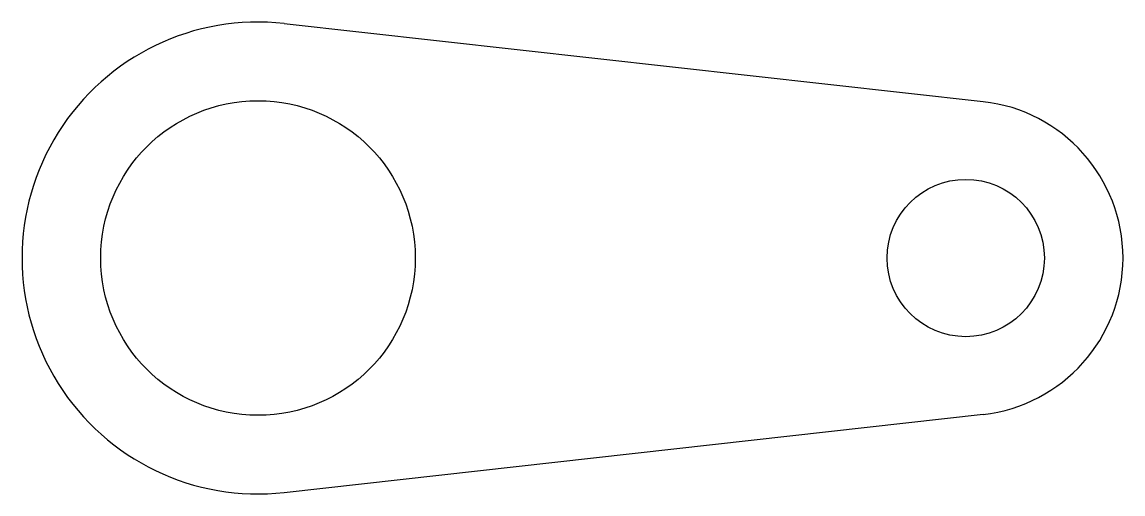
# Model space of a CAD drawing. Header units: inches. Extents: x -55 to 85, y 54 to 114.
import ezdxf

# ---------------------------------------------------------------- set-up
doc = ezdxf.new("R2010")
doc.units = ezdxf.units.IN
doc.header["$MEASUREMENT"] = 0

msp = doc.modelspace()

# ---------------------------------------------------------------- linework, layer by layer
for p, q in [((-21.94, 114.14), (66.95, 104.2)), ((-21.94, 54.51), (66.95, 64.45))]:
    msp.add_line(p, q)
for centre, radius in [((-25.27, 84.32), 20), ((64.73, 84.32), 10)]:
    msp.add_circle(centre, radius)
for centre, radius, start, end in [((-25.27, 84.32), 30, 83.6206, 276.3794), ((64.73, 84.32), 20, 276.3794, 83.6206)]:
    msp.add_arc(centre, radius, start, end)

doc.saveas('drawing.dxf')
